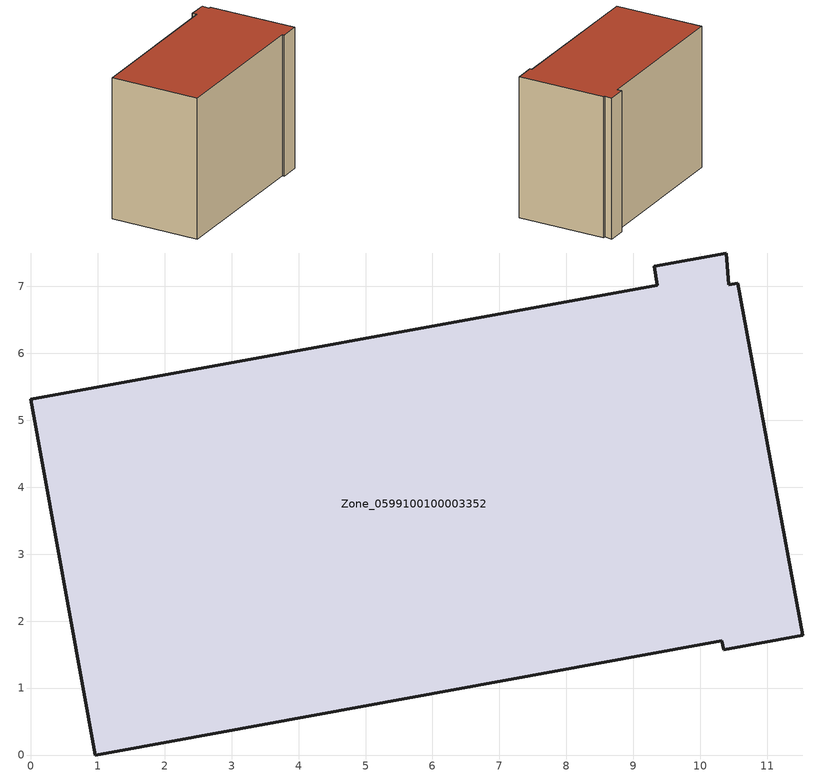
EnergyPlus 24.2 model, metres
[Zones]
Zone_0599100100003352
 floor ground (C_G): 0.96,0 0,5.31 9.36,7.02 9.31,7.3 10.39,7.5 10.43,7.03 10.56,7.05 11.53,1.79 10.35,1.57 10.33,1.71 z0
 wall outside (C_F): 0,5.31 0.96,0 10.33,1.71 10.35,1.57 11.53,1.79 10.56,7.05 10.43,7.03 10.39,7.5 9.31,7.3 9.36,7.02 0,5.31 z0:8.58
 roof outside (C_R): 11.53,1.79 10.56,7.05 10.43,7.03 10.39,7.5 9.31,7.3 9.36,7.02 0,5.31 0.96,0 10.33,1.71 10.35,1.57 z8.58
[BUILDING]
Pand.0599100100003352: North Axis=0; Terrain=City; Loads Convergence Tolerance Value=0.04; Temperature Convergence Tolerance Value=0.4; Solar Distribution=FullExterior; Maximum Number of Warmup Days=25; Minimum Number of Warmup Days=1
[Site:Location]
Rotterdam.The.Hague.AP_ZH_NLD Design_Conditions: Latitude=51.96; Longitude=4.45; Time Zone=1; Elevation=-4.5
[SITE:GROUNDTEMPERATURE:BUILDINGSURFACE]
18, 18, 18, 18, 18, 18, 18, 18, 18, 18, 18, 18
[MATERIAL] Thermal Absorptance=0.9; Solar Absorptance=0.7; Visible Absorptance=0.7
Name | Roughness | Thickness | Conductivity | Density | Specific Heat
G.TI.2006-2014 | MediumSmooth | 0.15 | 0.06 | 540 | 1210
F.TI.2006-2014 | Rough | 0.3 | 0.12 | 1920 | 840
R.TI.2006-2014 | MediumRough | 0.2 | 0.08 | 1500 | 1000
[CONSTRUCTION]
C_G: G.TI.2006-2014
C_F: F.TI.2006-2014
C_R: R.TI.2006-2014
[ZONE]
Zone_0599100100003352: Type=1; Multiplier=1; Ceiling Height=Autocalculate; Volume=Autocalculate; Floor Area=autocalculate; Part of Total Floor Area=Yes
[ZONEINFILTRATION:DESIGNFLOWRATE]
Infil_Zone_0599100100003352: Zone or ZoneList or Space or SpaceList=Zone_0599100100003352; Schedule=AlwaysOn; Design Flow Rate Calculation Method=Flow/Area; Flow Rate per Floor Area=0.0015; Constant Term Coefficient=1; Temperature Term Coefficient=0; Velocity Term Coefficient=0; Velocity Squared Term Coefficient=0
[HVACTEMPLATE:ZONE:IDEALLOADSAIRSYSTEM]
Zone_0599100100003352: Maximum Heating Supply Air Temperature=50; Minimum Cooling Supply Air Temperature=13; Maximum Heating Supply Air Humidity Ratio=0.0156; Minimum Cooling Supply Air Humidity Ratio=0.0077; Heating Limit=NoLimit; Cooling Limit=NoLimit; Dehumidification Control Type=ConstantSensibleHeatRatio; Cooling Sensible Heat Ratio=0.7; Dehumidification Setpoint=60; Humidification Control Type=None; Humidification Setpoint=30; Outdoor Air Method=None; Outdoor Air Flow Rate per Person=0.00944; Outdoor Air Flow Rate per Zone Floor Area=0; Outdoor Air Flow Rate per Zone=0; Demand Controlled Ventilation Type=None; Outdoor Air Economizer Type=NoEconomizer; Heat Recovery Type=None; Sensible Heat Recovery Effectiveness=0.7; Latent Heat Recovery Effectiveness=0.65
[ZONECONTROL:THERMOSTAT]
ThermostatControl_Zone_0599100100003352: Zone or ZoneList=Zone_0599100100003352; Control Type Schedule=DualSetpointControlType; Control 1=Thermostat_Zone_0599100100003352; Temperature Difference Between Cutout And Setpoint=0
[THERMOSTATSETPOINT:DUALSETPOINT]
Thermostat_Zone_0599100100003352: Heating Setpoint Temperature Schedule=HeatingSetpoint_Zone_0599100100003352; Cooling Setpoint Temperature Schedule=CoolingSetpoint_Zone_0599100100003352
[SCHEDULE:COMPACT]
HeatingSetpoint_Zone_0599100100003352: Through: 12/31, For: AllDays, Until: 24:00, 21
CoolingSetpoint_Zone_0599100100003352: Through: 12/31, For: AllDays, Until: 24:00, 24
DualSetpointControlType: Through: 12/31, For: AllDays, Until: 24:00, 4
AlwaysOn: Through: 12/31, For: AllDays, Until: 24:00, 1
